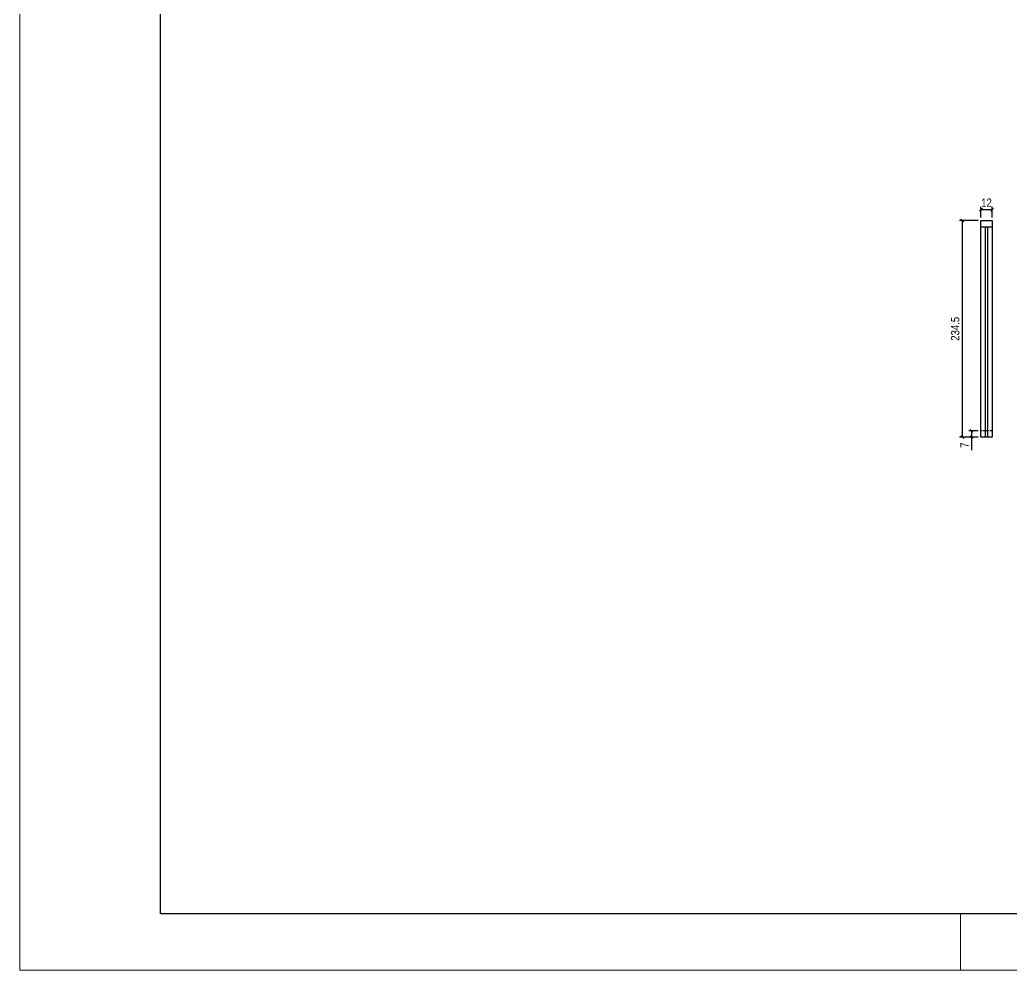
# Model space of a CAD drawing. Extents: x 3157 to 7449, y -544 to 2203.
# Drawn here: x 3157 to 4230, y -544 to 484 of the extents above; entities that cross this region are included whole.
import ezdxf

# ---------------------------------------------------------------- set-up
doc = ezdxf.new("R2010")
doc.units = 0
doc.linetypes.add('DASHED', pattern=[0.75, 0.5, -0.25])
for name, color, linetype in [('COTA', 241, 'Continuous'), ('Painéis', 200, 'Continuous'), ('SARR_2.2x7', 40, 'Continuous'), ('SARR_EDITAR', 141, 'Continuous')]:
    doc.layers.add(name, color=color, linetype=linetype)
doc.layers.add('FOLHA', color=255, linetype='Continuous', lineweight=5)
doc.styles.add('COTA TECNICA-50', font='techl___.ttf', dxfattribs={"height": 9})
doc.dimstyles.new('COTA PAINEL-50', dxfattribs={"dimtxt": 9, "dimasz": 3, "dimexe": 3, "dimexo": 3, "dimgap": 3, "dimtad": 1, "dimdec": 1, "dimzin": 12, "dimdsep": 46, "dimtxsty": 'COTA TECNICA-50', "dimblk1": 'OBLIQUE', "dimblk2": 'OBLIQUE', "dimsah": 1, "dimcen": 0.9, "dimclrd": 4, "dimclre": 4, "dimclrt": 240, "dimadec": 1, "dimazin": 3, "dimtfac": 1, "dimtdec": 1, "dimtmove": 0, "dimatfit": 3, "dimfxl": 1, "dimtolj": 1, "dimtzin": 12, "dimarcsym": 0})

# ---------------------------------------------------------------- blocks, each defined once
blk = doc.blocks.new('_Oblique')
at = {"color": 0, "linetype": 'ByBlock', "lineweight": -2}
blk.add_line((-0.5, -0.5), (0.5, 0.5), dxfattribs=at)
blk = doc.blocks.new('*D178')
at = {"layer": 'COTA', "color": 4, "lineweight": -2, "transparency": 16777216}
for p, q in [((4194.1, 266.9), (4173.9, 266.9)), ((4176.9, 266.9), (4176.9, 32.3)), ((4194.1, 32.3), (4173.9, 32.3))]:
    blk.add_line(p, q, dxfattribs=at)
at = {"layer": 'Defpoints', "color": 0, "transparency": 16777216}
for p in [(4197.1, 266.9), (4176.9, 32.3), (4197.1, 32.3)]:
    blk.add_point(p, dxfattribs=at)
at = {"layer": 'COTA', "color": 4, "lineweight": -2, "transparency": 16777216, "xscale": 3, "yscale": 3, "zscale": 3}
for p, rotation in [((4176.9, 266.9), 90), ((4176.9, 32.3), 270)]:
    blk.add_blockref('_Oblique', p, dxfattribs=dict(at, rotation=rotation))
at = {"layer": 'COTA', "color": 240, "transparency": 16777216, "insert": (4169.2, 149.6), "char_height": 9, "attachment_point": 5, "rotation": 90, "style": 'COTA TECNICA-50'}
blk.add_mtext('\\A1;234.5', dxfattribs=at)
blk = doc.blocks.new('*D179')
at = {"layer": 'Defpoints', "color": 0, "transparency": 16777216}
for p in [(4186.8, 32.3), (4197.1, 39.3), (4197.1, 32.3)]:
    blk.add_point(p, dxfattribs=at)
at = {"layer": 'Painéis', "color": 4, "lineweight": -2, "transparency": 16777216}
for p, q in [((4194.1, 39.3), (4183.8, 39.3)), ((4194.1, 32.3), (4183.8, 32.3)), ((4186.8, 39.3), (4186.8, 32.3)), ((4186.8, 32.3), (4186.8, 18.2))]:
    blk.add_line(p, q, dxfattribs=at)
at = {"layer": 'Painéis', "color": 4, "lineweight": -2, "transparency": 16777216, "xscale": 3, "yscale": 3, "zscale": 3}
for p, rotation in [((4186.8, 39.3), 90), ((4186.8, 32.3), 270)]:
    blk.add_blockref('_Oblique', p, dxfattribs=dict(at, rotation=rotation))
at = {"layer": 'Painéis', "color": 240, "transparency": 16777216, "insert": (4179.2, 23.8), "char_height": 9, "attachment_point": 5, "rotation": 90, "style": 'COTA TECNICA-50'}
blk.add_mtext('\\A1;7', dxfattribs=at)
blk = doc.blocks.new('*D214')
at = {"layer": 'COTA', "color": 4, "lineweight": -2, "transparency": 16777216}
for p, q in [((4197.1, 269.9), (4197.1, 281.5)), ((4209.1, 269.9), (4209.1, 281.5)), ((4209.1, 278.5), (4197.1, 278.5))]:
    blk.add_line(p, q, dxfattribs=at)
at = {"layer": 'Defpoints', "color": 0, "transparency": 16777216}
for p in [(4197.1, 278.5), (4197.1, 266.9), (4209.1, 266.9)]:
    blk.add_point(p, dxfattribs=at)
at = {"layer": 'COTA', "color": 4, "lineweight": -2, "transparency": 16777216, "xscale": 3, "yscale": 3, "zscale": 3, "rotation": 180}
blk.add_blockref('_Oblique', (4197.1, 278.5), dxfattribs=at)
at = {"layer": 'COTA', "color": 4, "lineweight": -2, "transparency": 16777216, "xscale": 3, "yscale": 3, "zscale": 3}
blk.add_blockref('_Oblique', (4209.1, 278.5), dxfattribs=at)
at = {"layer": 'COTA', "color": 240, "transparency": 16777216, "insert": (4203.1, 286.1), "char_height": 9, "attachment_point": 5, "style": 'COTA TECNICA-50'}
blk.add_mtext('\\A1;12', dxfattribs=at)

msp = doc.modelspace()

# ---------------------------------------------------------------- linework, layer by layer
at = {"color": 30}
for p, q in [((3309.25, -483.39), (3309.25, 2142.45)), ((7387.73, -483.39), (3309.25, -483.39))]:
    msp.add_line(p, q, dxfattribs=at)
at = {"layer": 'FOLHA', "lineweight": 5}
msp.add_line((3156.84, -544.36), (3156.84, 2203.41), dxfattribs=at)
at = {"layer": 'FOLHA'}
for p, q in [((4174.94, -544.36), (4174.94, -483.39)), ((7448.7, -544.36), (3156.84, -544.36))]:
    msp.add_line(p, q, dxfattribs=at)
at = {"layer": 'Painéis'}
msp.add_lwpolyline([(4209.09, 32.34), (4197.09, 32.34), (4197.09, 266.88), (4209.09, 266.88)], close=True, dxfattribs=at)
at = {"layer": 'SARR_2.2x7', "linetype": 'Continuous'}
msp.add_line((4197.09, 259.88), (4209.09, 259.88), dxfattribs=at)
at = {"layer": 'SARR_2.2x7', "linetype": 'DASHED', "ltscale": 5}
msp.add_line((4209.09, 39.34), (4197.09, 39.34), dxfattribs=at)
at = {"layer": 'SARR_EDITAR', "linetype": 'Continuous'}
for p, q in [((4202.09, 32.34), (4202.09, 259.88)), ((4204.09, 259.88), (4204.09, 32.34))]:
    msp.add_line(p, q, dxfattribs=at)

# ---------------------------------------------------------------- dimensions: what is measured, and where the dimension line sits
at = {"layer": 'COTA'}
dim = msp.add_linear_dim(base=(4197.09, 278.5), p1=(4209.09, 266.88), p2=(4197.09, 266.88), dimstyle='COTA PAINEL-50', dxfattribs=at)
dim.commit()
dim.dimension.update_dxf_attribs({"geometry": '*D214', "text_midpoint": (4203.09, 278.5), "dimtype": 160})
dim = msp.add_linear_dim(base=(4176.9, 32.34), p1=(4197.09, 266.88), p2=(4197.09, 32.34), angle=90, dimstyle='COTA PAINEL-50', dxfattribs=at)
dim.commit()
dim.dimension.update_dxf_attribs({"geometry": '*D178', "text_midpoint": (4169.2, 149.61)})
at = {"layer": 'Painéis'}
dim = msp.add_aligned_dim(p1=(4197.09, 39.34), p2=(4197.09, 32.34), distance=-10.34, dimstyle='COTA PAINEL-50', dxfattribs=at)
dim.commit()
dim.dimension.update_dxf_attribs({"geometry": '*D179', "text_midpoint": (4179.19, 23.76)})

doc.saveas('drawing.dxf')
